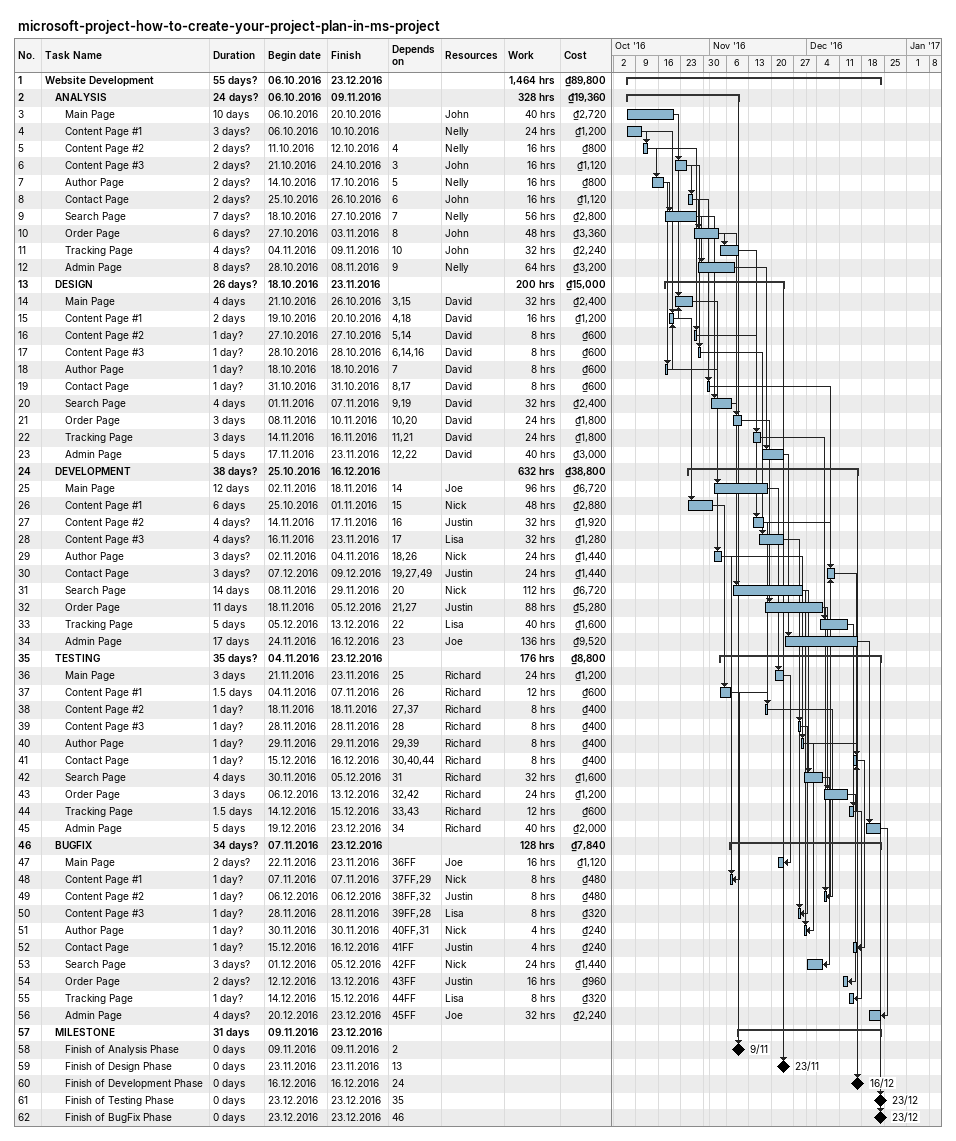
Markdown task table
microsoft-project-how-to-create-your-project-plan-in-ms-project

| ID | Level | Task | Duration | Start | Finish | Predecessors | Resources | Work (h) | Cost (₫) |
|---|---|---|---|---|---|---|---|---|---|
| 1 | 1 | **Website Development** | 55d? | 2016-10-06 | 2016-12-23 |  |  | 1464 | 89800 |
| 2 | 2 | **ANALYSIS** | 24d? | 2016-10-06 | 2016-11-09 |  |  | 328 | 19360 |
| 3 | 3 | Main Page | 10d | 2016-10-06 | 2016-10-20 |  | John | 40 | 2720 |
| 4 | 3 | Content Page #1 | 3d? | 2016-10-06 | 2016-10-10 |  | Nelly | 24 | 1200 |
| 5 | 3 | Content Page #2 | 2d? | 2016-10-11 | 2016-10-12 | 4 | Nelly | 16 | 800 |
| 6 | 3 | Content Page #3 | 2d? | 2016-10-21 | 2016-10-24 | 3 | John | 16 | 1120 |
| 7 | 3 | Author Page | 2d? | 2016-10-14 | 2016-10-17 | 5 | Nelly | 16 | 800 |
| 8 | 3 | Contact Page | 2d? | 2016-10-25 | 2016-10-26 | 6 | John | 16 | 1120 |
| 9 | 3 | Search Page | 7d? | 2016-10-18 | 2016-10-27 | 7 | Nelly | 56 | 2800 |
| 10 | 3 | Order Page | 6d? | 2016-10-27 | 2016-11-03 | 8 | John | 48 | 3360 |
| 11 | 3 | Tracking Page | 4d? | 2016-11-04 | 2016-11-09 | 10 | John | 32 | 2240 |
| 12 | 3 | Admin Page | 8d? | 2016-10-28 | 2016-11-08 | 9 | Nelly | 64 | 3200 |
| 13 | 2 | **DESIGN** | 26d? | 2016-10-18 | 2016-11-23 |  |  | 200 | 15000 |
| 14 | 3 | Main Page | 4d | 2016-10-21 | 2016-10-26 | 3, 15 | David | 32 | 2400 |
| 15 | 3 | Content Page #1 | 2d | 2016-10-19 | 2016-10-20 | 4, 18 | David | 16 | 1200 |
| 16 | 3 | Content Page #2 | 1d? | 2016-10-27 | 2016-10-27 | 5, 14 | David | 8 | 600 |
| 17 | 3 | Content Page #3 | 1d? | 2016-10-28 | 2016-10-28 | 6, 14, 16 | David | 8 | 600 |
| 18 | 3 | Author Page | 1d? | 2016-10-18 | 2016-10-18 | 7 | David | 8 | 600 |
| 19 | 3 | Contact Page | 1d? | 2016-10-31 | 2016-10-31 | 8, 17 | David | 8 | 600 |
| 20 | 3 | Search Page | 4d | 2016-11-01 | 2016-11-07 | 9, 19 | David | 32 | 2400 |
| 21 | 3 | Order Page | 3d | 2016-11-08 | 2016-11-10 | 10, 20 | David | 24 | 1800 |
| 22 | 3 | Tracking Page | 3d | 2016-11-14 | 2016-11-16 | 11, 21 | David | 24 | 1800 |
| 23 | 3 | Admin Page | 5d | 2016-11-17 | 2016-11-23 | 12, 22 | David | 40 | 3000 |
| 24 | 2 | **DEVELOPMENT** | 38d? | 2016-10-25 | 2016-12-16 |  |  | 632 | 38800 |
| 25 | 3 | Main Page | 12d | 2016-11-02 | 2016-11-18 | 14 | Joe | 96 | 6720 |
| 26 | 3 | Content Page #1 | 6d | 2016-10-25 | 2016-11-01 | 15 | Nick | 48 | 2880 |
| 27 | 3 | Content Page #2 | 4d? | 2016-11-14 | 2016-11-17 | 16 | Justin | 32 | 1920 |
| 28 | 3 | Content Page #3 | 4d? | 2016-11-16 | 2016-11-23 | 17 | Lisa | 32 | 1280 |
| 29 | 3 | Author Page | 3d? | 2016-11-02 | 2016-11-04 | 18, 26 | Nick | 24 | 1440 |
| 30 | 3 | Contact Page | 3d? | 2016-12-07 | 2016-12-09 | 19, 27, 49 | Justin | 24 | 1440 |
| 31 | 3 | Search Page | 14d | 2016-11-08 | 2016-11-29 | 20 | Nick | 112 | 6720 |
| 32 | 3 | Order Page | 11d | 2016-11-18 | 2016-12-05 | 21, 27 | Justin | 88 | 5280 |
| 33 | 3 | Tracking Page | 5d | 2016-12-05 | 2016-12-13 | 22 | Lisa | 40 | 1600 |
| 34 | 3 | Admin Page | 17d | 2016-11-24 | 2016-12-16 | 23 | Joe | 136 | 9520 |
| 35 | 2 | **TESTING** | 35d? | 2016-11-04 | 2016-12-23 |  |  | 176 | 8800 |
| 36 | 3 | Main Page | 3d | 2016-11-21 | 2016-11-23 | 25 | Richard | 24 | 1200 |
| 37 | 3 | Content Page #1 | 1.5d | 2016-11-04 | 2016-11-07 | 26 | Richard | 12 | 600 |
| 38 | 3 | Content Page #2 | 1d? | 2016-11-18 | 2016-11-18 | 27, 37 | Richard | 8 | 400 |
| 39 | 3 | Content Page #3 | 1d? | 2016-11-28 | 2016-11-28 | 28 | Richard | 8 | 400 |
| 40 | 3 | Author Page | 1d? | 2016-11-29 | 2016-11-29 | 29, 39 | Richard | 8 | 400 |
| 41 | 3 | Contact Page | 1d? | 2016-12-15 | 2016-12-16 | 30, 40, 44 | Richard | 8 | 400 |
| 42 | 3 | Search Page | 4d | 2016-11-30 | 2016-12-05 | 31 | Richard | 32 | 1600 |
| 43 | 3 | Order Page | 3d | 2016-12-06 | 2016-12-13 | 32, 42 | Richard | 24 | 1200 |
| 44 | 3 | Tracking Page | 1.5d | 2016-12-14 | 2016-12-15 | 33, 43 | Richard | 12 | 600 |
| 45 | 3 | Admin Page | 5d | 2016-12-19 | 2016-12-23 | 34 | Richard | 40 | 2000 |
| 46 | 2 | **BUGFIX** | 34d? | 2016-11-07 | 2016-12-23 |  |  | 128 | 7840 |
| 47 | 3 | Main Page | 2d? | 2016-11-22 | 2016-11-23 | 36FF | Joe | 16 | 1120 |
| 48 | 3 | Content Page #1 | 1d? | 2016-11-07 | 2016-11-07 | 37FF, 29 | Nick | 8 | 480 |
| 49 | 3 | Content Page #2 | 1d? | 2016-12-06 | 2016-12-06 | 38FF, 32 | Justin | 8 | 480 |
| 50 | 3 | Content Page #3 | 1d? | 2016-11-28 | 2016-11-28 | 39FF, 28 | Lisa | 8 | 320 |
| 51 | 3 | Author Page | 1d? | 2016-11-30 | 2016-11-30 | 40FF, 31 | Nick | 4 | 240 |
| 52 | 3 | Contact Page | 1d? | 2016-12-15 | 2016-12-16 | 41FF | Justin | 4 | 240 |
| 53 | 3 | Search Page | 3d? | 2016-12-01 | 2016-12-05 | 42FF | Nick | 24 | 1440 |
| 54 | 3 | Order Page | 2d? | 2016-12-12 | 2016-12-13 | 43FF | Justin | 16 | 960 |
| 55 | 3 | Tracking Page | 1d? | 2016-12-14 | 2016-12-15 | 44FF | Lisa | 8 | 320 |
| 56 | 3 | Admin Page | 4d? | 2016-12-20 | 2016-12-23 | 45FF | Joe | 32 | 2240 |
| 57 | 2 | **MILESTONE** | 31d | 2016-11-09 | 2016-12-23 |  |  |  |  |
| 58 | 3 | Finish of Analysis Phase | 0d | 2016-11-09 | 2016-11-09 | 2 |  |  |  |
| 59 | 3 | Finish of Design Phase | 0d | 2016-11-23 | 2016-11-23 | 13 |  |  |  |
| 60 | 3 | Finish of Development Phase | 0d | 2016-12-16 | 2016-12-16 | 24 |  |  |  |
| 61 | 3 | Finish of Testing Phase | 0d | 2016-12-23 | 2016-12-23 | 35 |  |  |  |
| 62 | 3 | Finish of BugFix Phase | 0d | 2016-12-23 | 2016-12-23 | 46 |  |  |  |
